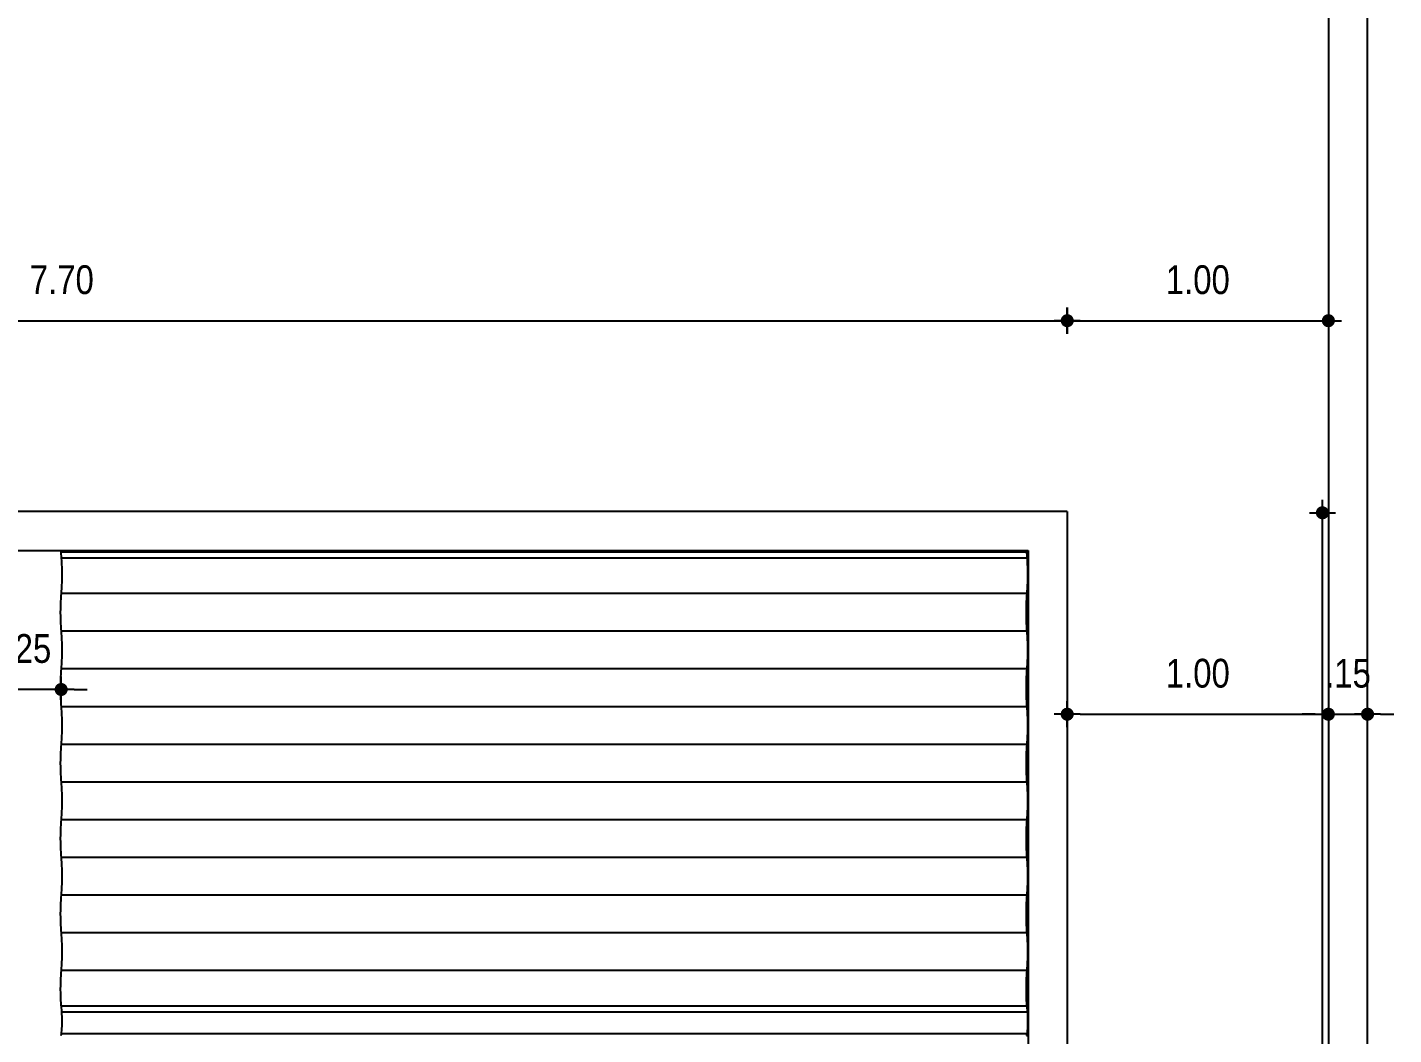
# Model space of a CAD drawing. Header units: millimetres. Extents: x 3212 to 6878, y 1640 to 3386.
# Drawn here: x 3265.97 to 3271.21, y 1666.02 to 1669.87 of the extents above; entities that cross this region are included whole.
import ezdxf

# ---------------------------------------------------------------- set-up
doc = ezdxf.new("R2010")
doc.units = ezdxf.units.MM
doc.header["$LTSCALE"] = 0.8
for name, color, linetype in [('A-PEN-08', 8, 'Continuous'), ('A-PEN-Y', 2, 'Continuous'), ('COTA', 2, 'Continuous'), ('JANELAS_EXTERNO', 1, 'Continuous')]:
    doc.layers.add(name, color=color, linetype=linetype)
doc.layers.add('COTAS', color=53, linetype='Continuous', lineweight=9)
doc.styles.add('F2', font='ARIALN.TTF')
doc.dimstyles.new('ARQUITETURA', dxfattribs={"dimtxt": 0.11, "dimasz": 0.05, "dimexe": 0.1, "dimexo": 0, "dimgap": 0.1, "dimtad": 1, "dimzin": 5, "dimdsep": 46, "dimtxsty": 'F2', "dimblk": 'COTA', "dimcen": 0, "dimse1": 1, "dimse2": 1, "dimadec": 0, "dimazin": 0, "dimtfac": 2, "dimtix": 1, "dimtmove": 2, "dimatfit": 3, "dimldrblk": 'COTA', "dimfxl": 0, "dimtolj": 1, "dimtzin": 5, "dimarcsym": 0})

# ---------------------------------------------------------------- blocks, each defined once
blk = doc.blocks.new('COTA')
at = {"layer": 'COTA'}
for p, q in [((-1, 0), (1, 0)), ((0, 1), (0, -1))]:
    blk.add_line(p, q, dxfattribs=at)
at = {"layer": 'COTA', "const_width": 0.5}
blk.add_lwpolyline([(-0.25, 0, 1), (0.25, 0, 1)], format="xyb", close=True, dxfattribs=at)
blk = doc.blocks.new('*D287')
at = {"layer": 'COTAS', "color": 0, "lineweight": -2, "transparency": 16777216}
blk.add_line((3270.0066, 1667.2443), (3270.9066, 1667.2443), dxfattribs=at)
at = {"layer": 'Defpoints', "color": 0, "transparency": 16777216}
for p in [(3269.9566, 1667.3152), (3270.9566, 1667.3152), (3270.9566, 1667.2443)]:
    blk.add_point(p, dxfattribs=at)
at = {"layer": 'COTAS', "color": 0, "lineweight": -2, "transparency": 16777216, "xscale": 0.05, "yscale": 0.05, "zscale": 0.05, "rotation": 180}
blk.add_blockref('COTA', (3269.9566, 1667.2443), dxfattribs=at)
at = {"layer": 'COTAS', "color": 0, "lineweight": -2, "transparency": 16777216, "xscale": 0.05, "yscale": 0.05, "zscale": 0.05}
blk.add_blockref('COTA', (3270.9566, 1667.2443), dxfattribs=at)
at = {"layer": 'COTAS', "color": 0, "transparency": 16777216, "insert": (3270.4566, 1667.4005), "char_height": 0.11, "attachment_point": 5, "style": 'F2'}
blk.add_mtext('\\A1;1.00', dxfattribs=at)
blk = doc.blocks.new('*D288')
at = {"layer": 'COTAS', "color": 0, "lineweight": -2, "transparency": 16777216}
for p, q in [((3270.9066, 1667.2443), (3270.8566, 1667.2443)), ((3270.9566, 1667.2443), (3271.1066, 1667.2443)), ((3271.1566, 1667.2443), (3271.2066, 1667.2443))]:
    blk.add_line(p, q, dxfattribs=at)
at = {"layer": 'Defpoints', "color": 0, "transparency": 16777216}
for p in [(3270.9566, 1667.3152), (3271.1066, 1667.2443), (3271.1066, 1667.2443)]:
    blk.add_point(p, dxfattribs=at)
at = {"layer": 'COTAS', "color": 0, "lineweight": -2, "transparency": 16777216, "xscale": 0.05, "yscale": 0.05, "zscale": 0.05}
blk.add_blockref('COTA', (3270.9566, 1667.2443), dxfattribs=at)
at = {"layer": 'COTAS', "color": 0, "lineweight": -2, "transparency": 16777216, "xscale": 0.05, "yscale": 0.05, "zscale": 0.05, "rotation": 180}
blk.add_blockref('COTA', (3271.1066, 1667.2443), dxfattribs=at)
at = {"layer": 'COTAS', "color": 0, "transparency": 16777216, "insert": (3271.0316, 1667.4005), "char_height": 0.11, "attachment_point": 5, "style": 'F2'}
blk.add_mtext('\\A1;.15', dxfattribs=at)
blk = doc.blocks.new('*D293')
at = {"layer": 'COTAS', "color": 0, "lineweight": -2, "transparency": 16777216}
blk.add_line((3262.3066, 1668.7505), (3269.9066, 1668.7505), dxfattribs=at)
at = {"layer": 'Defpoints', "color": 0, "transparency": 16777216}
for p in [(3269.9566, 1668.7505), (3262.2566, 1668.0206), (3269.9566, 1668.0206)]:
    blk.add_point(p, dxfattribs=at)
at = {"layer": 'COTAS', "color": 0, "lineweight": -2, "transparency": 16777216, "xscale": 0.05, "yscale": 0.05, "zscale": 0.05, "rotation": 180}
blk.add_blockref('COTA', (3262.2566, 1668.7505), dxfattribs=at)
at = {"layer": 'COTAS', "color": 0, "lineweight": -2, "transparency": 16777216, "xscale": 0.05, "yscale": 0.05, "zscale": 0.05}
blk.add_blockref('COTA', (3269.9566, 1668.7505), dxfattribs=at)
at = {"layer": 'COTAS', "color": 0, "transparency": 16777216, "insert": (3266.1066, 1668.9067), "char_height": 0.11, "attachment_point": 5, "style": 'F2'}
blk.add_mtext('\\A1;7.70', dxfattribs=at)
blk = doc.blocks.new('*D294')
at = {"layer": 'COTAS', "color": 0, "lineweight": -2, "transparency": 16777216}
blk.add_line((3270.0066, 1668.7505), (3270.9066, 1668.7505), dxfattribs=at)
at = {"layer": 'Defpoints', "color": 0, "transparency": 16777216}
for p in [(3270.9566, 1668.7505), (3270.9566, 1668.3266), (3269.9566, 1668.0206)]:
    blk.add_point(p, dxfattribs=at)
at = {"layer": 'COTAS', "color": 0, "lineweight": -2, "transparency": 16777216, "xscale": 0.05, "yscale": 0.05, "zscale": 0.05, "rotation": 180}
blk.add_blockref('COTA', (3269.9566, 1668.7505), dxfattribs=at)
at = {"layer": 'COTAS', "color": 0, "lineweight": -2, "transparency": 16777216, "xscale": 0.05, "yscale": 0.05, "zscale": 0.05}
blk.add_blockref('COTA', (3270.9566, 1668.7505), dxfattribs=at)
at = {"layer": 'COTAS', "color": 0, "transparency": 16777216, "insert": (3270.4566, 1668.9067), "char_height": 0.11, "attachment_point": 5, "style": 'F2'}
blk.add_mtext('\\A1;1.00', dxfattribs=at)
blk = doc.blocks.new('*D301')
at = {"layer": 'COTAS', "color": 0, "lineweight": -2, "transparency": 16777216}
blk.add_line((3270.9337, 1652.7201), (3270.9337, 1667.9653), dxfattribs=at)
at = {"layer": 'Defpoints', "color": 0, "transparency": 16777216}
for p in [(3269.9566, 1668.0153), (3270.9337, 1668.0153), (3269.9194, 1652.6701)]:
    blk.add_point(p, dxfattribs=at)
at = {"layer": 'COTAS', "color": 0, "lineweight": -2, "transparency": 16777216, "xscale": 0.05, "yscale": 0.05, "zscale": 0.05}
for p, rotation in [((3270.9337, 1668.0153), 90), ((3270.9337, 1652.6701), 270)]:
    blk.add_blockref('COTA', p, dxfattribs=dict(at, rotation=rotation))
at = {"layer": 'COTAS', "color": 0, "transparency": 16777216, "insert": (3270.7776, 1660.3427), "char_height": 0.11, "attachment_point": 5, "rotation": 90, "style": 'F2'}
blk.add_mtext('\\A1;15.35', dxfattribs=at)
blk = doc.blocks.new('*D302')
at = {"layer": 'COTAS', "color": 0, "lineweight": -2, "transparency": 16777216}
blk.add_line((3261.646, 1652.2207), (3261.646, 1667.9706), dxfattribs=at)
at = {"layer": 'Defpoints', "color": 0, "transparency": 16777216}
for p in [(3261.646, 1668.0206), (3262.3031, 1668.0206), (3266.2556, 1652.1707)]:
    blk.add_point(p, dxfattribs=at)
at = {"layer": 'COTAS', "color": 0, "lineweight": -2, "transparency": 16777216, "xscale": 0.05, "yscale": 0.05, "zscale": 0.05}
for p, rotation in [((3261.646, 1668.0206), 90), ((3261.646, 1652.1707), 270)]:
    blk.add_blockref('COTA', p, dxfattribs=dict(at, rotation=rotation))
at = {"layer": 'COTAS', "color": 0, "transparency": 16777216, "insert": (3261.4899, 1660.0956), "char_height": 0.11, "attachment_point": 5, "rotation": 90, "style": 'F2'}
blk.add_mtext('\\A1;15.85', dxfattribs=at)
blk = doc.blocks.new('*D303')
at = {"layer": 'COTAS', "color": 0, "lineweight": -2, "transparency": 16777216}
for p, q in [((3265.803, 1667.339), (3265.753, 1667.339)), ((3266.1041, 1667.339), (3265.853, 1667.339)), ((3266.1541, 1667.339), (3266.2041, 1667.339))]:
    blk.add_line(p, q, dxfattribs=at)
at = {"layer": 'Defpoints', "color": 0, "transparency": 16777216}
for p in [(3266.1041, 1667.4089), (3265.853, 1667.3929), (3265.853, 1667.339)]:
    blk.add_point(p, dxfattribs=at)
at = {"layer": 'COTAS', "color": 0, "lineweight": -2, "transparency": 16777216, "xscale": 0.05, "yscale": 0.05, "zscale": 0.05}
blk.add_blockref('COTA', (3265.853, 1667.339), dxfattribs=at)
at = {"layer": 'COTAS', "color": 0, "lineweight": -2, "transparency": 16777216, "xscale": 0.05, "yscale": 0.05, "zscale": 0.05, "rotation": 180}
blk.add_blockref('COTA', (3266.1041, 1667.339), dxfattribs=at)
at = {"layer": 'COTAS', "color": 0, "transparency": 16777216, "insert": (3265.9786, 1667.4952), "char_height": 0.11, "attachment_point": 5, "style": 'F2'}
blk.add_mtext('\\A1;.25', dxfattribs=at)

msp = doc.modelspace()

# ---------------------------------------------------------------- linework, layer by layer
for p, q in [((3266.1042, 1667.8646), (3266.1047, 1667.8706)), ((3266.1057, 1667.8415), (3266.1042, 1667.8646)), ((3266.1051, 1667.8646), (3266.1042, 1667.8646)), ((3266.1047, 1667.8706), (3266.1051, 1667.8646)), ((3266.1047, 1667.8706), (3266.108, 1667.8706)), ((3266.108, 1667.8646), (3266.1051, 1667.8646)), ((3266.1064, 1667.8311), (3266.1057, 1667.8415)), ((3266.107, 1667.8192), (3266.1064, 1667.8311)), ((3266.108, 1667.8706), (3266.108, 1667.8646)), ((3266.108, 1667.8706), (3266.128, 1667.8706)), ((3266.128, 1667.8646), (3266.108, 1667.8646)), ((3266.128, 1667.8706), (3266.128, 1667.8646)), ((3269.8023, 1667.8646), (3269.8028, 1667.8706)), ((3269.8033, 1667.8487), (3269.8023, 1667.8646)), ((3269.8042, 1667.8487), (3269.8028, 1667.8706)), ((3269.8028, 1667.8706), (3269.8066, 1667.8706)), ((3269.8042, 1667.8487), (3269.8033, 1667.8487)), ((3269.8038, 1667.8415), (3269.8033, 1667.8487)), ((3269.8038, 1667.8415), (3269.8042, 1667.8487)), ((3269.8038, 1667.8415), (3269.8045, 1667.8311)), ((3269.8042, 1667.8487), (3269.805, 1667.8371)), ((3269.805, 1667.8192), (3269.8045, 1667.8311)), ((3269.8056, 1667.8239), (3269.805, 1667.8371)), ((3269.8066, 1667.8706), (3269.8066, 1661.1207)), ((3266.1074, 1667.8062), (3266.107, 1667.8192)), ((3266.1076, 1667.7923), (3266.1074, 1667.8062)), ((3266.1077, 1667.778), (3266.1076, 1667.7923)), ((3266.1076, 1667.7637), (3266.1077, 1667.778)), ((3269.8054, 1667.8062), (3269.805, 1667.8192)), ((3269.8057, 1667.7923), (3269.8054, 1667.8062)), ((3269.8061, 1667.8093), (3269.8056, 1667.8239)), ((3269.8058, 1667.778), (3269.8057, 1667.7923)), ((3269.8057, 1667.7637), (3269.8058, 1667.778)), ((3269.8063, 1667.7939), (3269.8061, 1667.8093)), ((3269.8064, 1667.778), (3269.8063, 1667.7939)), ((3269.8063, 1667.7621), (3269.8064, 1667.778)), ((3266.1057, 1667.7145), (3266.1064, 1667.7249)), ((3266.1064, 1667.7249), (3266.107, 1667.7368)), ((3266.107, 1667.7368), (3266.1074, 1667.7498)), ((3266.1074, 1667.7498), (3266.1076, 1667.7637)), ((3269.8038, 1667.7145), (3269.8045, 1667.7249)), ((3269.8045, 1667.7249), (3269.805, 1667.7368)), ((3269.805, 1667.7368), (3269.8054, 1667.7498)), ((3269.805, 1667.7189), (3269.8056, 1667.7321)), ((3269.8054, 1667.7498), (3269.8057, 1667.7637)), ((3269.8056, 1667.7321), (3269.8061, 1667.7467)), ((3269.8061, 1667.7467), (3269.8063, 1667.7621)), ((3266.1025, 1667.6619), (3266.1029, 1667.675)), ((3266.1029, 1667.675), (3266.1035, 1667.6869)), ((3266.1035, 1667.6869), (3266.1041, 1667.6973)), ((3266.1041, 1667.6973), (3266.1049, 1667.7059)), ((3266.1049, 1667.7059), (3266.1057, 1667.7145)), ((3269.8006, 1667.6619), (3269.801, 1667.675)), ((3269.801, 1667.675), (3269.8015, 1667.6869)), ((3269.8012, 1667.6588), (3269.8016, 1667.6704)), ((3269.8015, 1667.6869), (3269.8022, 1667.6973)), ((3269.8016, 1667.6704), (3269.8021, 1667.6809)), ((3269.8021, 1667.6809), (3269.8027, 1667.6902)), ((3269.8022, 1667.6973), (3269.803, 1667.7059)), ((3269.8042, 1667.7073), (3269.8027, 1667.6902)), ((3269.803, 1667.7059), (3269.8038, 1667.7145)), ((3269.8042, 1667.7073), (3269.805, 1667.7189)), ((3266.1022, 1667.6338), (3266.1023, 1667.6481)), ((3266.1023, 1667.6195), (3266.1022, 1667.6338)), ((3266.1023, 1667.6481), (3266.1025, 1667.6619)), ((3266.1025, 1667.6056), (3266.1023, 1667.6195)), ((3269.8003, 1667.6481), (3269.8006, 1667.6619)), ((3269.8003, 1667.6338), (3269.8003, 1667.6481)), ((3269.8003, 1667.6195), (3269.8003, 1667.6338)), ((3269.8006, 1667.6056), (3269.8003, 1667.6195)), ((3269.8009, 1667.6338), (3269.801, 1667.6465)), ((3269.801, 1667.6211), (3269.8009, 1667.6338)), ((3269.801, 1667.6465), (3269.8012, 1667.6588)), ((3269.8012, 1667.6088), (3269.801, 1667.6211)), ((3266.1029, 1667.5925), (3266.1025, 1667.6056)), ((3266.1035, 1667.5806), (3266.1029, 1667.5925)), ((3266.1041, 1667.5702), (3266.1035, 1667.5806)), ((3266.1049, 1667.5617), (3266.1041, 1667.5702)), ((3269.801, 1667.5925), (3269.8006, 1667.6056)), ((3269.8015, 1667.5806), (3269.801, 1667.5925)), ((3269.8016, 1667.5972), (3269.8012, 1667.6088)), ((3269.8022, 1667.5702), (3269.8015, 1667.5806)), ((3269.8021, 1667.5866), (3269.8016, 1667.5972)), ((3269.8027, 1667.5774), (3269.8021, 1667.5866)), ((3269.803, 1667.5617), (3269.8022, 1667.5702)), ((3269.8027, 1667.5774), (3269.8042, 1667.5603)), ((3266.1057, 1667.5531), (3266.1049, 1667.5617)), ((3266.1064, 1667.5427), (3266.1057, 1667.5531)), ((3266.107, 1667.5308), (3266.1064, 1667.5427)), ((3266.1074, 1667.5177), (3266.107, 1667.5308)), ((3266.1076, 1667.5038), (3266.1074, 1667.5177)), ((3269.8038, 1667.5531), (3269.803, 1667.5617)), ((3269.8045, 1667.5427), (3269.8038, 1667.5531)), ((3269.805, 1667.5487), (3269.8042, 1667.5603)), ((3269.805, 1667.5308), (3269.8045, 1667.5427)), ((3269.8056, 1667.5355), (3269.805, 1667.5487)), ((3269.8054, 1667.5177), (3269.805, 1667.5308)), ((3269.8057, 1667.5038), (3269.8054, 1667.5177)), ((3269.8061, 1667.5209), (3269.8056, 1667.5355)), ((3269.8063, 1667.5055), (3269.8061, 1667.5209)), ((3266.107, 1667.4483), (3266.1074, 1667.4614)), ((3266.1074, 1667.4614), (3266.1076, 1667.4753)), ((3266.1077, 1667.4896), (3266.1076, 1667.5038)), ((3266.1076, 1667.4753), (3266.1077, 1667.4896)), ((3269.805, 1667.4483), (3269.8054, 1667.4614)), ((3269.8054, 1667.4614), (3269.8057, 1667.4753)), ((3269.8058, 1667.4896), (3269.8057, 1667.5038)), ((3269.8057, 1667.4753), (3269.8058, 1667.4896)), ((3269.8061, 1667.4582), (3269.8063, 1667.4737)), ((3269.8064, 1667.4896), (3269.8063, 1667.5055)), ((3269.8063, 1667.4737), (3269.8064, 1667.4896)), ((3266.1035, 1667.3985), (3266.1041, 1667.4089)), ((3266.1041, 1667.4089), (3266.1049, 1667.4175)), ((3266.1049, 1667.4175), (3266.1057, 1667.426)), ((3266.1057, 1667.426), (3266.1064, 1667.4364)), ((3266.1064, 1667.4364), (3266.107, 1667.4483)), ((3269.8015, 1667.3985), (3269.8022, 1667.4089)), ((3269.8022, 1667.4089), (3269.803, 1667.4175)), ((3269.8042, 1667.4189), (3269.8027, 1667.4017)), ((3269.803, 1667.4175), (3269.8038, 1667.426)), ((3269.8038, 1667.426), (3269.8045, 1667.4364)), ((3269.8042, 1667.4189), (3269.805, 1667.4304)), ((3269.8045, 1667.4364), (3269.805, 1667.4483)), ((3269.805, 1667.4304), (3269.8056, 1667.4437)), ((3269.8056, 1667.4437), (3269.8061, 1667.4582)), ((3266.1022, 1667.3453), (3266.1023, 1667.3596)), ((3266.1023, 1667.3596), (3266.1025, 1667.3735)), ((3266.1025, 1667.3735), (3266.1029, 1667.3866)), ((3266.1029, 1667.3866), (3266.1035, 1667.3985)), ((3269.8003, 1667.3596), (3269.8006, 1667.3735)), ((3269.8003, 1667.3453), (3269.8003, 1667.3596)), ((3269.8006, 1667.3735), (3269.801, 1667.3866)), ((3269.8009, 1667.3453), (3269.801, 1667.358)), ((3269.801, 1667.3866), (3269.8015, 1667.3985)), ((3269.801, 1667.358), (3269.8012, 1667.3703)), ((3269.8012, 1667.3703), (3269.8016, 1667.3819)), ((3269.8016, 1667.3819), (3269.8021, 1667.3925)), ((3269.8021, 1667.3925), (3269.8027, 1667.4017)), ((3266.1023, 1667.3311), (3266.1022, 1667.3453)), ((3266.1025, 1667.3172), (3266.1023, 1667.3311)), ((3266.1029, 1667.3041), (3266.1025, 1667.3172)), ((3266.1035, 1667.2922), (3266.1029, 1667.3041)), ((3269.8003, 1667.3311), (3269.8003, 1667.3453)), ((3269.8006, 1667.3172), (3269.8003, 1667.3311)), ((3269.801, 1667.3041), (3269.8006, 1667.3172)), ((3269.801, 1667.3327), (3269.8009, 1667.3453)), ((3269.8012, 1667.3203), (3269.801, 1667.3327)), ((3269.8015, 1667.2922), (3269.801, 1667.3041)), ((3269.8016, 1667.3087), (3269.8012, 1667.3203)), ((3269.8021, 1667.2982), (3269.8016, 1667.3087)), ((3266.1041, 1667.2818), (3266.1035, 1667.2922)), ((3266.1049, 1667.2732), (3266.1041, 1667.2818)), ((3266.1057, 1667.2647), (3266.1049, 1667.2732)), ((3266.1064, 1667.2543), (3266.1057, 1667.2647)), ((3266.107, 1667.2424), (3266.1064, 1667.2543)), ((3269.8022, 1667.2818), (3269.8015, 1667.2922)), ((3269.8027, 1667.289), (3269.8021, 1667.2982)), ((3269.803, 1667.2732), (3269.8022, 1667.2818)), ((3269.8027, 1667.289), (3269.8042, 1667.2718)), ((3269.8038, 1667.2647), (3269.803, 1667.2732)), ((3269.8045, 1667.2543), (3269.8038, 1667.2647)), ((3269.805, 1667.2603), (3269.8042, 1667.2718)), ((3269.805, 1667.2424), (3269.8045, 1667.2543)), ((3269.8056, 1667.247), (3269.805, 1667.2603)), ((3266.1074, 1667.2293), (3266.107, 1667.2424)), ((3266.1076, 1667.2154), (3266.1074, 1667.2293)), ((3266.1077, 1667.2011), (3266.1076, 1667.2154)), ((3266.1076, 1667.1868), (3266.1077, 1667.2011)), ((3269.8054, 1667.2293), (3269.805, 1667.2424)), ((3269.8057, 1667.2154), (3269.8054, 1667.2293)), ((3269.8061, 1667.2325), (3269.8056, 1667.247)), ((3269.8058, 1667.2011), (3269.8057, 1667.2154)), ((3269.8057, 1667.1868), (3269.8058, 1667.2011)), ((3269.8063, 1667.217), (3269.8061, 1667.2325)), ((3269.8064, 1667.2011), (3269.8063, 1667.217)), ((3269.8063, 1667.1852), (3269.8064, 1667.2011)), ((3266.1057, 1667.1376), (3266.1064, 1667.148)), ((3266.1064, 1667.148), (3266.107, 1667.1599)), ((3266.107, 1667.1599), (3266.1074, 1667.173)), ((3266.1074, 1667.173), (3266.1076, 1667.1868)), ((3269.8038, 1667.1376), (3269.8045, 1667.148)), ((3269.8045, 1667.148), (3269.805, 1667.1599)), ((3269.805, 1667.1599), (3269.8054, 1667.173)), ((3269.805, 1667.142), (3269.8056, 1667.1552)), ((3269.8054, 1667.173), (3269.8057, 1667.1868)), ((3269.8056, 1667.1552), (3269.8061, 1667.1698)), ((3269.8061, 1667.1698), (3269.8063, 1667.1852)), ((3266.1025, 1667.0851), (3266.1029, 1667.0981)), ((3266.1029, 1667.0981), (3266.1035, 1667.1101)), ((3266.1035, 1667.1101), (3266.1041, 1667.1204)), ((3266.1041, 1667.1204), (3266.1049, 1667.129)), ((3266.1049, 1667.129), (3266.1057, 1667.1376)), ((3269.8006, 1667.0851), (3269.801, 1667.0981)), ((3269.801, 1667.0981), (3269.8015, 1667.1101)), ((3269.8012, 1667.0819), (3269.8016, 1667.0935)), ((3269.8015, 1667.1101), (3269.8022, 1667.1204)), ((3269.8016, 1667.0935), (3269.8021, 1667.1041)), ((3269.8021, 1667.1041), (3269.8027, 1667.1133)), ((3269.8022, 1667.1204), (3269.803, 1667.129)), ((3269.8027, 1667.1133), (3269.8042, 1667.1304)), ((3269.803, 1667.129), (3269.8038, 1667.1376)), ((3269.8042, 1667.1304), (3269.805, 1667.142)), ((3266.1022, 1667.0569), (3266.1023, 1667.0712)), ((3266.1023, 1667.0426), (3266.1022, 1667.0569)), ((3266.1023, 1667.0712), (3266.1025, 1667.0851)), ((3266.1025, 1667.0287), (3266.1023, 1667.0426)), ((3269.8003, 1667.0712), (3269.8006, 1667.0851)), ((3269.8003, 1667.0569), (3269.8003, 1667.0712)), ((3269.8003, 1667.0426), (3269.8003, 1667.0569)), ((3269.8006, 1667.0287), (3269.8003, 1667.0426)), ((3269.8009, 1667.0569), (3269.801, 1667.0696)), ((3269.801, 1667.0442), (3269.8009, 1667.0569)), ((3269.801, 1667.0696), (3269.8012, 1667.0819)), ((3269.8012, 1667.0319), (3269.801, 1667.0442)), ((3266.1029, 1667.0157), (3266.1025, 1667.0287)), ((3266.1035, 1667.0038), (3266.1029, 1667.0157)), ((3266.1041, 1666.9934), (3266.1035, 1667.0038)), ((3266.1049, 1666.9848), (3266.1041, 1666.9934)), ((3269.801, 1667.0157), (3269.8006, 1667.0287)), ((3269.8015, 1667.0038), (3269.801, 1667.0157)), ((3269.8016, 1667.0203), (3269.8012, 1667.0319)), ((3269.8022, 1666.9934), (3269.8015, 1667.0038)), ((3269.8021, 1667.0097), (3269.8016, 1667.0203)), ((3269.8027, 1667.0005), (3269.8021, 1667.0097)), ((3269.803, 1666.9848), (3269.8022, 1666.9934)), ((3269.8042, 1666.9834), (3269.8027, 1667.0005)), ((3266.1057, 1666.9762), (3266.1049, 1666.9848)), ((3266.1064, 1666.9658), (3266.1057, 1666.9762)), ((3266.107, 1666.9539), (3266.1064, 1666.9658)), ((3266.1074, 1666.9409), (3266.107, 1666.9539)), ((3266.1076, 1666.927), (3266.1074, 1666.9409)), ((3269.8038, 1666.9762), (3269.803, 1666.9848)), ((3269.8045, 1666.9658), (3269.8038, 1666.9762)), ((3269.805, 1666.9718), (3269.8042, 1666.9834)), ((3269.805, 1666.9539), (3269.8045, 1666.9658)), ((3269.8056, 1666.9586), (3269.805, 1666.9718)), ((3269.8054, 1666.9409), (3269.805, 1666.9539)), ((3269.8057, 1666.927), (3269.8054, 1666.9409)), ((3269.8061, 1666.944), (3269.8056, 1666.9586)), ((3269.8063, 1666.9286), (3269.8061, 1666.944)), ((3266.107, 1666.8714), (3266.1074, 1666.8845)), ((3266.1074, 1666.8845), (3266.1076, 1666.8984)), ((3266.1077, 1666.9127), (3266.1076, 1666.927)), ((3266.1076, 1666.8984), (3266.1077, 1666.9127)), ((3269.805, 1666.8714), (3269.8054, 1666.8845)), ((3269.8054, 1666.8845), (3269.8057, 1666.8984)), ((3269.8058, 1666.9127), (3269.8057, 1666.927)), ((3269.8057, 1666.8984), (3269.8058, 1666.9127)), ((3269.8061, 1666.8813), (3269.8063, 1666.8968)), ((3269.8064, 1666.9127), (3269.8063, 1666.9286)), ((3269.8063, 1666.8968), (3269.8064, 1666.9127)), ((3266.1035, 1666.8216), (3266.1041, 1666.832)), ((3266.1041, 1666.832), (3266.1049, 1666.8406)), ((3266.1049, 1666.8406), (3266.1057, 1666.8492)), ((3266.1057, 1666.8492), (3266.1064, 1666.8595)), ((3266.1064, 1666.8595), (3266.107, 1666.8714)), ((3269.8015, 1666.8216), (3269.8022, 1666.832)), ((3269.8022, 1666.832), (3269.803, 1666.8406)), ((3269.8027, 1666.8248), (3269.8042, 1666.842)), ((3269.803, 1666.8406), (3269.8038, 1666.8492)), ((3269.8038, 1666.8492), (3269.8045, 1666.8595)), ((3269.8042, 1666.842), (3269.805, 1666.8536)), ((3269.8045, 1666.8595), (3269.805, 1666.8714)), ((3269.805, 1666.8536), (3269.8056, 1666.8668)), ((3269.8056, 1666.8668), (3269.8061, 1666.8813)), ((3266.1022, 1666.7685), (3266.1023, 1666.7828)), ((3266.1023, 1666.7828), (3266.1025, 1666.7966)), ((3266.1025, 1666.7966), (3266.1029, 1666.8097)), ((3266.1029, 1666.8097), (3266.1035, 1666.8216)), ((3269.8003, 1666.7828), (3269.8006, 1666.7966)), ((3269.8003, 1666.7685), (3269.8003, 1666.7828)), ((3269.8006, 1666.7966), (3269.801, 1666.8097)), ((3269.8009, 1666.7685), (3269.801, 1666.7811)), ((3269.801, 1666.8097), (3269.8015, 1666.8216)), ((3269.801, 1666.7811), (3269.8012, 1666.7935)), ((3269.8012, 1666.7935), (3269.8016, 1666.8051)), ((3269.8016, 1666.8051), (3269.8021, 1666.8156)), ((3269.8021, 1666.8156), (3269.8027, 1666.8248)), ((3266.1023, 1666.7542), (3266.1022, 1666.7685)), ((3266.1025, 1666.7403), (3266.1023, 1666.7542)), ((3266.1029, 1666.7272), (3266.1025, 1666.7403)), ((3266.1035, 1666.7153), (3266.1029, 1666.7272)), ((3269.8003, 1666.7542), (3269.8003, 1666.7685)), ((3269.8006, 1666.7403), (3269.8003, 1666.7542)), ((3269.801, 1666.7272), (3269.8006, 1666.7403)), ((3269.801, 1666.7558), (3269.8009, 1666.7685)), ((3269.8012, 1666.7435), (3269.801, 1666.7558)), ((3269.8015, 1666.7153), (3269.801, 1666.7272)), ((3269.8016, 1666.7319), (3269.8012, 1666.7435)), ((3269.8021, 1666.7213), (3269.8016, 1666.7319)), ((3266.1041, 1666.7049), (3266.1035, 1666.7153)), ((3266.1049, 1666.6964), (3266.1041, 1666.7049)), ((3266.1057, 1666.6878), (3266.1049, 1666.6964)), ((3266.1064, 1666.6774), (3266.1057, 1666.6878)), ((3266.107, 1666.6655), (3266.1064, 1666.6774)), ((3269.8022, 1666.7049), (3269.8015, 1666.7153)), ((3269.8027, 1666.7121), (3269.8021, 1666.7213)), ((3269.803, 1666.6964), (3269.8022, 1666.7049)), ((3269.8042, 1666.6949), (3269.8027, 1666.7121)), ((3269.8038, 1666.6878), (3269.803, 1666.6964)), ((3269.8045, 1666.6774), (3269.8038, 1666.6878)), ((3269.805, 1666.6834), (3269.8042, 1666.6949)), ((3269.805, 1666.6655), (3269.8045, 1666.6774)), ((3269.8056, 1666.6701), (3269.805, 1666.6834)), ((3266.1074, 1666.6524), (3266.107, 1666.6655)), ((3266.1076, 1666.6385), (3266.1074, 1666.6524)), ((3266.1077, 1666.6242), (3266.1076, 1666.6385)), ((3266.1076, 1666.61), (3266.1077, 1666.6242)), ((3269.8054, 1666.6524), (3269.805, 1666.6655)), ((3269.8057, 1666.6385), (3269.8054, 1666.6524)), ((3269.8061, 1666.6556), (3269.8056, 1666.6701)), ((3269.8058, 1666.6242), (3269.8057, 1666.6385)), ((3269.8057, 1666.61), (3269.8058, 1666.6242)), ((3269.8063, 1666.6401), (3269.8061, 1666.6556)), ((3269.8064, 1666.6242), (3269.8063, 1666.6401)), ((3269.8063, 1666.6084), (3269.8064, 1666.6242)), ((3266.1057, 1666.5607), (3266.1064, 1666.5711)), ((3266.1064, 1666.5711), (3266.107, 1666.583)), ((3266.107, 1666.583), (3266.1074, 1666.5961)), ((3266.1074, 1666.5961), (3266.1076, 1666.61)), ((3269.8038, 1666.5607), (3269.8045, 1666.5711)), ((3269.8045, 1666.5711), (3269.805, 1666.583)), ((3269.805, 1666.583), (3269.8054, 1666.5961)), ((3269.805, 1666.5651), (3269.8056, 1666.5784)), ((3269.8054, 1666.5961), (3269.8057, 1666.61)), ((3269.8056, 1666.5784), (3269.8061, 1666.5929)), ((3269.8061, 1666.5929), (3269.8063, 1666.6084)), ((3266.1025, 1666.5082), (3266.1029, 1666.5213)), ((3266.1029, 1666.5213), (3266.1035, 1666.5332)), ((3266.1035, 1666.5332), (3266.1041, 1666.5436)), ((3266.1041, 1666.5436), (3266.1049, 1666.5521)), ((3266.1049, 1666.5521), (3266.1057, 1666.5607)), ((3269.8006, 1666.5082), (3269.801, 1666.5213)), ((3269.801, 1666.5213), (3269.8015, 1666.5332)), ((3269.8015, 1666.5332), (3269.8022, 1666.5436)), ((3269.8016, 1666.5166), (3269.8021, 1666.5272)), ((3269.8021, 1666.5272), (3269.8027, 1666.5364)), ((3269.8022, 1666.5436), (3269.803, 1666.5521)), ((3269.8042, 1666.5536), (3269.8027, 1666.5364)), ((3269.803, 1666.5521), (3269.8038, 1666.5607)), ((3269.8042, 1666.5536), (3269.805, 1666.5651)), ((3266.1022, 1666.48), (3266.1023, 1666.4943)), ((3266.1023, 1666.4657), (3266.1022, 1666.48)), ((3266.1023, 1666.4943), (3266.1025, 1666.5082)), ((3266.1025, 1666.4519), (3266.1023, 1666.4657)), ((3269.8003, 1666.4943), (3269.8006, 1666.5082)), ((3269.8003, 1666.48), (3269.8003, 1666.4943)), ((3269.8003, 1666.4657), (3269.8003, 1666.48)), ((3269.8006, 1666.4519), (3269.8003, 1666.4657)), ((3269.8009, 1666.48), (3269.801, 1666.4927)), ((3269.801, 1666.4673), (3269.8009, 1666.48)), ((3269.801, 1666.4927), (3269.8012, 1666.505)), ((3269.8012, 1666.455), (3269.801, 1666.4673)), ((3269.8012, 1666.505), (3269.8016, 1666.5166)), ((3266.1029, 1666.4388), (3266.1025, 1666.4519)), ((3266.1035, 1666.4269), (3266.1029, 1666.4388)), ((3266.1041, 1666.4165), (3266.1035, 1666.4269)), ((3266.1049, 1666.4079), (3266.1041, 1666.4165)), ((3269.801, 1666.4388), (3269.8006, 1666.4519)), ((3269.8015, 1666.4269), (3269.801, 1666.4388)), ((3269.8016, 1666.4434), (3269.8012, 1666.455)), ((3269.8022, 1666.4165), (3269.8015, 1666.4269)), ((3269.8021, 1666.4329), (3269.8016, 1666.4434)), ((3269.8027, 1666.4236), (3269.8021, 1666.4329)), ((3269.803, 1666.4079), (3269.8022, 1666.4165)), ((3269.8042, 1666.4065), (3269.8027, 1666.4236)), ((3266.1057, 1666.3993), (3266.1049, 1666.4079)), ((3266.1064, 1666.389), (3266.1057, 1666.3993)), ((3266.107, 1666.3771), (3266.1064, 1666.389)), ((3266.1074, 1666.364), (3266.107, 1666.3771)), ((3266.1076, 1666.3501), (3266.1074, 1666.364)), ((3269.8038, 1666.3993), (3269.803, 1666.4079)), ((3269.8045, 1666.389), (3269.8038, 1666.3993)), ((3269.805, 1666.3949), (3269.8042, 1666.4065)), ((3269.805, 1666.3771), (3269.8045, 1666.389)), ((3269.8056, 1666.3817), (3269.805, 1666.3949)), ((3269.8054, 1666.364), (3269.805, 1666.3771)), ((3269.8057, 1666.3501), (3269.8054, 1666.364)), ((3269.8061, 1666.3671), (3269.8056, 1666.3817)), ((3269.8063, 1666.3517), (3269.8061, 1666.3671)), ((3266.107, 1666.2946), (3266.1074, 1666.3076)), ((3266.1074, 1666.3076), (3266.1076, 1666.3215)), ((3266.1077, 1666.3358), (3266.1076, 1666.3501)), ((3266.1076, 1666.3215), (3266.1077, 1666.3358)), ((3269.805, 1666.2946), (3269.8054, 1666.3076)), ((3269.8054, 1666.3076), (3269.8057, 1666.3215)), ((3269.8058, 1666.3358), (3269.8057, 1666.3501)), ((3269.8057, 1666.3215), (3269.8058, 1666.3358)), ((3269.8061, 1666.3045), (3269.8063, 1666.3199)), ((3269.8064, 1666.3358), (3269.8063, 1666.3517)), ((3269.8063, 1666.3199), (3269.8064, 1666.3358)), ((3266.1041, 1666.2551), (3266.1049, 1666.2637)), ((3266.1049, 1666.2637), (3266.1057, 1666.2723)), ((3266.1057, 1666.2723), (3266.1064, 1666.2827)), ((3266.1064, 1666.2827), (3266.107, 1666.2946)), ((3269.8022, 1666.2551), (3269.803, 1666.2637)), ((3269.8027, 1666.248), (3269.8042, 1666.2651)), ((3269.803, 1666.2637), (3269.8038, 1666.2723)), ((3269.8038, 1666.2723), (3269.8045, 1666.2827)), ((3269.8042, 1666.2651), (3269.805, 1666.2767)), ((3269.8045, 1666.2827), (3269.805, 1666.2946)), ((3269.805, 1666.2767), (3269.8056, 1666.2899)), ((3269.8056, 1666.2899), (3269.8061, 1666.3045)), ((3266.1022, 1666.1916), (3266.1023, 1666.2059)), ((3266.1023, 1666.2059), (3266.1025, 1666.2198)), ((3266.1025, 1666.2198), (3266.1029, 1666.2328)), ((3266.1029, 1666.2328), (3266.1035, 1666.2447)), ((3266.1035, 1666.2447), (3266.1041, 1666.2551)), ((3269.8003, 1666.2059), (3269.8006, 1666.2198)), ((3269.8003, 1666.1916), (3269.8003, 1666.2059)), ((3269.8006, 1666.2198), (3269.801, 1666.2328)), ((3269.8009, 1666.1916), (3269.801, 1666.2043)), ((3269.801, 1666.2328), (3269.8015, 1666.2447)), ((3269.801, 1666.2043), (3269.8012, 1666.2166)), ((3269.8012, 1666.2166), (3269.8016, 1666.2282)), ((3269.8015, 1666.2447), (3269.8022, 1666.2551)), ((3269.8016, 1666.2282), (3269.8021, 1666.2388)), ((3269.8021, 1666.2388), (3269.8027, 1666.248)), ((3266.1023, 1666.1773), (3266.1022, 1666.1916)), ((3266.1025, 1666.1634), (3266.1023, 1666.1773)), ((3266.1029, 1666.1503), (3266.1025, 1666.1634)), ((3269.8003, 1666.1773), (3269.8003, 1666.1916)), ((3269.8006, 1666.1634), (3269.8003, 1666.1773)), ((3269.801, 1666.1503), (3269.8006, 1666.1634)), ((3269.801, 1666.1789), (3269.8009, 1666.1916)), ((3269.8012, 1666.1666), (3269.801, 1666.1789)), ((3269.8016, 1666.155), (3269.8012, 1666.1666)), ((3269.8021, 1666.1444), (3269.8016, 1666.155)), ((3266.1035, 1666.1384), (3266.1029, 1666.1503)), ((3266.1041, 1666.1281), (3266.1035, 1666.1384)), ((3266.1041, 1666.1281), (3266.1057, 1666.1049)), ((3266.1057, 1666.1049), (3266.1064, 1666.1049)), ((3266.1065, 1666.1041), (3266.1064, 1666.1049)), ((3266.1071, 1666.0962), (3266.1065, 1666.1041)), ((3269.8015, 1666.1384), (3269.801, 1666.1503)), ((3269.8022, 1666.1281), (3269.8015, 1666.1384)), ((3269.8021, 1666.1444), (3269.8031, 1666.1279)), ((3269.8022, 1666.1281), (3269.8037, 1666.1049)), ((3269.8024, 1666.1264), (3269.8029, 1666.1304)), ((3269.8039, 1666.111), (3269.8024, 1666.1264)), ((3269.8031, 1666.1279), (3269.8029, 1666.1304)), ((3269.8043, 1666.1158), (3269.8031, 1666.1279)), ((3269.8031, 1666.1279), (3269.8039, 1666.1158)), ((3269.804, 1666.1097), (3269.8037, 1666.1049)), ((3269.8043, 1666.1158), (3269.8039, 1666.1158)), ((3269.8039, 1666.1158), (3269.8041, 1666.1132)), ((3269.8039, 1666.111), (3269.8041, 1666.1132)), ((3269.8039, 1666.111), (3269.804, 1666.1097)), ((3269.8042, 1666.1121), (3269.804, 1666.1097)), ((3269.804, 1666.1097), (3269.8046, 1666.1041)), ((3269.8041, 1666.1132), (3269.8043, 1666.1158)), ((3269.8041, 1666.1132), (3269.8042, 1666.1121)), ((3269.8043, 1666.1158), (3269.8051, 1666.1081)), ((3269.8051, 1666.0962), (3269.8046, 1666.1041)), ((3269.8057, 1666.0993), (3269.8051, 1666.1081)), ((3269.8062, 1666.0896), (3269.8057, 1666.0993)), ((3266.1075, 1666.0875), (3266.1071, 1666.0962)), ((3266.1071, 1666.0413), (3266.1075, 1666.05)), ((3266.1077, 1666.0782), (3266.1075, 1666.0875)), ((3266.1075, 1666.05), (3266.1077, 1666.0592)), ((3266.1078, 1666.0687), (3266.1077, 1666.0782)), ((3266.1077, 1666.0592), (3266.1078, 1666.0687)), ((3269.8055, 1666.0875), (3269.8051, 1666.0962)), ((3269.8051, 1666.0413), (3269.8055, 1666.05)), ((3269.8058, 1666.0782), (3269.8055, 1666.0875)), ((3269.8055, 1666.05), (3269.8058, 1666.0592)), ((3269.8057, 1666.0382), (3269.8062, 1666.0478)), ((3269.8059, 1666.0687), (3269.8058, 1666.0782)), ((3269.8058, 1666.0592), (3269.8059, 1666.0687)), ((3269.8064, 1666.0793), (3269.8062, 1666.0896)), ((3269.8062, 1666.0478), (3269.8064, 1666.0581)), ((3269.8065, 1666.0687), (3269.8064, 1666.0793)), ((3269.8064, 1666.0581), (3269.8065, 1666.0687)), ((3266.1042, 1666.015), (3266.105, 1666.0207)), ((3266.105, 1666.0207), (3266.1058, 1666.0264)), ((3266.1058, 1666.0264), (3266.1065, 1666.0333)), ((3266.1065, 1666.0333), (3266.1071, 1666.0413)), ((3269.8023, 1666.015), (3269.8031, 1666.0207)), ((3269.8043, 1666.0217), (3269.8028, 1666.0102)), ((3269.8031, 1666.0207), (3269.8039, 1666.0264)), ((3269.8039, 1666.0264), (3269.8046, 1666.0333)), ((3269.8043, 1666.0217), (3269.8051, 1666.0293)), ((3269.8046, 1666.0333), (3269.8051, 1666.0413)), ((3269.8051, 1666.0293), (3269.8057, 1666.0382))]:
    msp.add_line(p, q)
at = {"layer": 'A-PEN-08'}
for p, q in [((3269.8038, 1667.8415), (3266.1057, 1667.8415)), ((3269.8023, 1667.8646), (3266.128, 1667.8646)), ((3269.803, 1667.7059), (3266.1049, 1667.7059)), ((3269.803, 1667.5617), (3266.1049, 1667.5617)), ((3269.803, 1667.4175), (3266.1049, 1667.4175)), ((3269.803, 1667.2732), (3266.1049, 1667.2732)), ((3269.803, 1667.129), (3266.1049, 1667.129)), ((3269.803, 1666.9848), (3266.1049, 1666.9848)), ((3269.803, 1666.8406), (3266.1049, 1666.8406)), ((3269.803, 1666.6964), (3266.1049, 1666.6964)), ((3269.803, 1666.5521), (3266.1049, 1666.5521)), ((3269.803, 1666.4079), (3266.1049, 1666.4079)), ((3269.803, 1666.2637), (3266.1049, 1666.2637)), ((3266.1041, 1666.1281), (3269.8022, 1666.1281)), ((3266.1064, 1666.1049), (3269.8037, 1666.1049)), ((3269.8031, 1666.0207), (3266.105, 1666.0207))]:
    msp.add_line(p, q, dxfattribs=at)
at = {"layer": 'A-PEN-Y'}
for p, q in [((3271.1066, 1652.6701), (3271.1066, 1682.1706)), ((3270.9566, 1682.0206), (3270.9566, 1652.8201))]:
    msp.add_line(p, q, dxfattribs=at)
at = {"layer": 'JANELAS_EXTERNO'}
for p, q in [((3269.9566, 1668.0206), (3262.2566, 1668.0206)), ((3269.9566, 1668.0206), (3269.9566, 1661.1207)), ((3265.8503, 1667.8706), (3266.1047, 1667.8706)), ((3266.128, 1667.8706), (3269.8028, 1667.8706))]:
    msp.add_line(p, q, dxfattribs=at)

# ---------------------------------------------------------------- dimensions: what is measured, and where the dimension line sits
at = {"layer": 'COTAS'}
for base, p1, p2, picture, middle in [((3269.9566, 1668.7505), (3262.2566, 1668.0206), (3269.9566, 1668.0206), '*D293', (3266.1066, 1668.9067)), ((3270.9566, 1668.7505), (3269.9566, 1668.0206), (3270.9566, 1668.3266), '*D294', (3270.4566, 1668.9067)), ((3265.853, 1667.339), (3266.1041, 1667.4089), (3265.853, 1667.3929), '*D303', (3265.9786, 1667.4952)), ((3270.9566, 1667.2443), (3269.9566, 1667.3152), (3270.9566, 1667.3152), '*D287', (3270.4566, 1667.4005)), ((3271.1066, 1667.2443), (3270.9566, 1667.3152), (3271.1066, 1667.2443), '*D288', (3271.0316, 1667.4005))]:
    dim = msp.add_linear_dim(base=base, p1=p1, p2=p2, dimstyle='ARQUITETURA', dxfattribs=at)
    dim.commit()
    dim.dimension.update_dxf_attribs({"geometry": picture, "text_midpoint": middle})
for base, p1, p2, picture, middle in [((3261.646, 1668.0206), (3266.2556, 1652.1707), (3262.3031, 1668.0206), '*D302', (3261.4899, 1660.0956)), ((3270.9337, 1668.0153), (3269.9194, 1652.6701), (3269.9566, 1668.0153), '*D301', (3270.7776, 1660.3427))]:
    dim = msp.add_linear_dim(base=base, p1=p1, p2=p2, angle=90, dimstyle='ARQUITETURA', dxfattribs=at)
    dim.commit()
    dim.dimension.update_dxf_attribs({"geometry": picture, "text_midpoint": middle})

doc.saveas('drawing.dxf')
